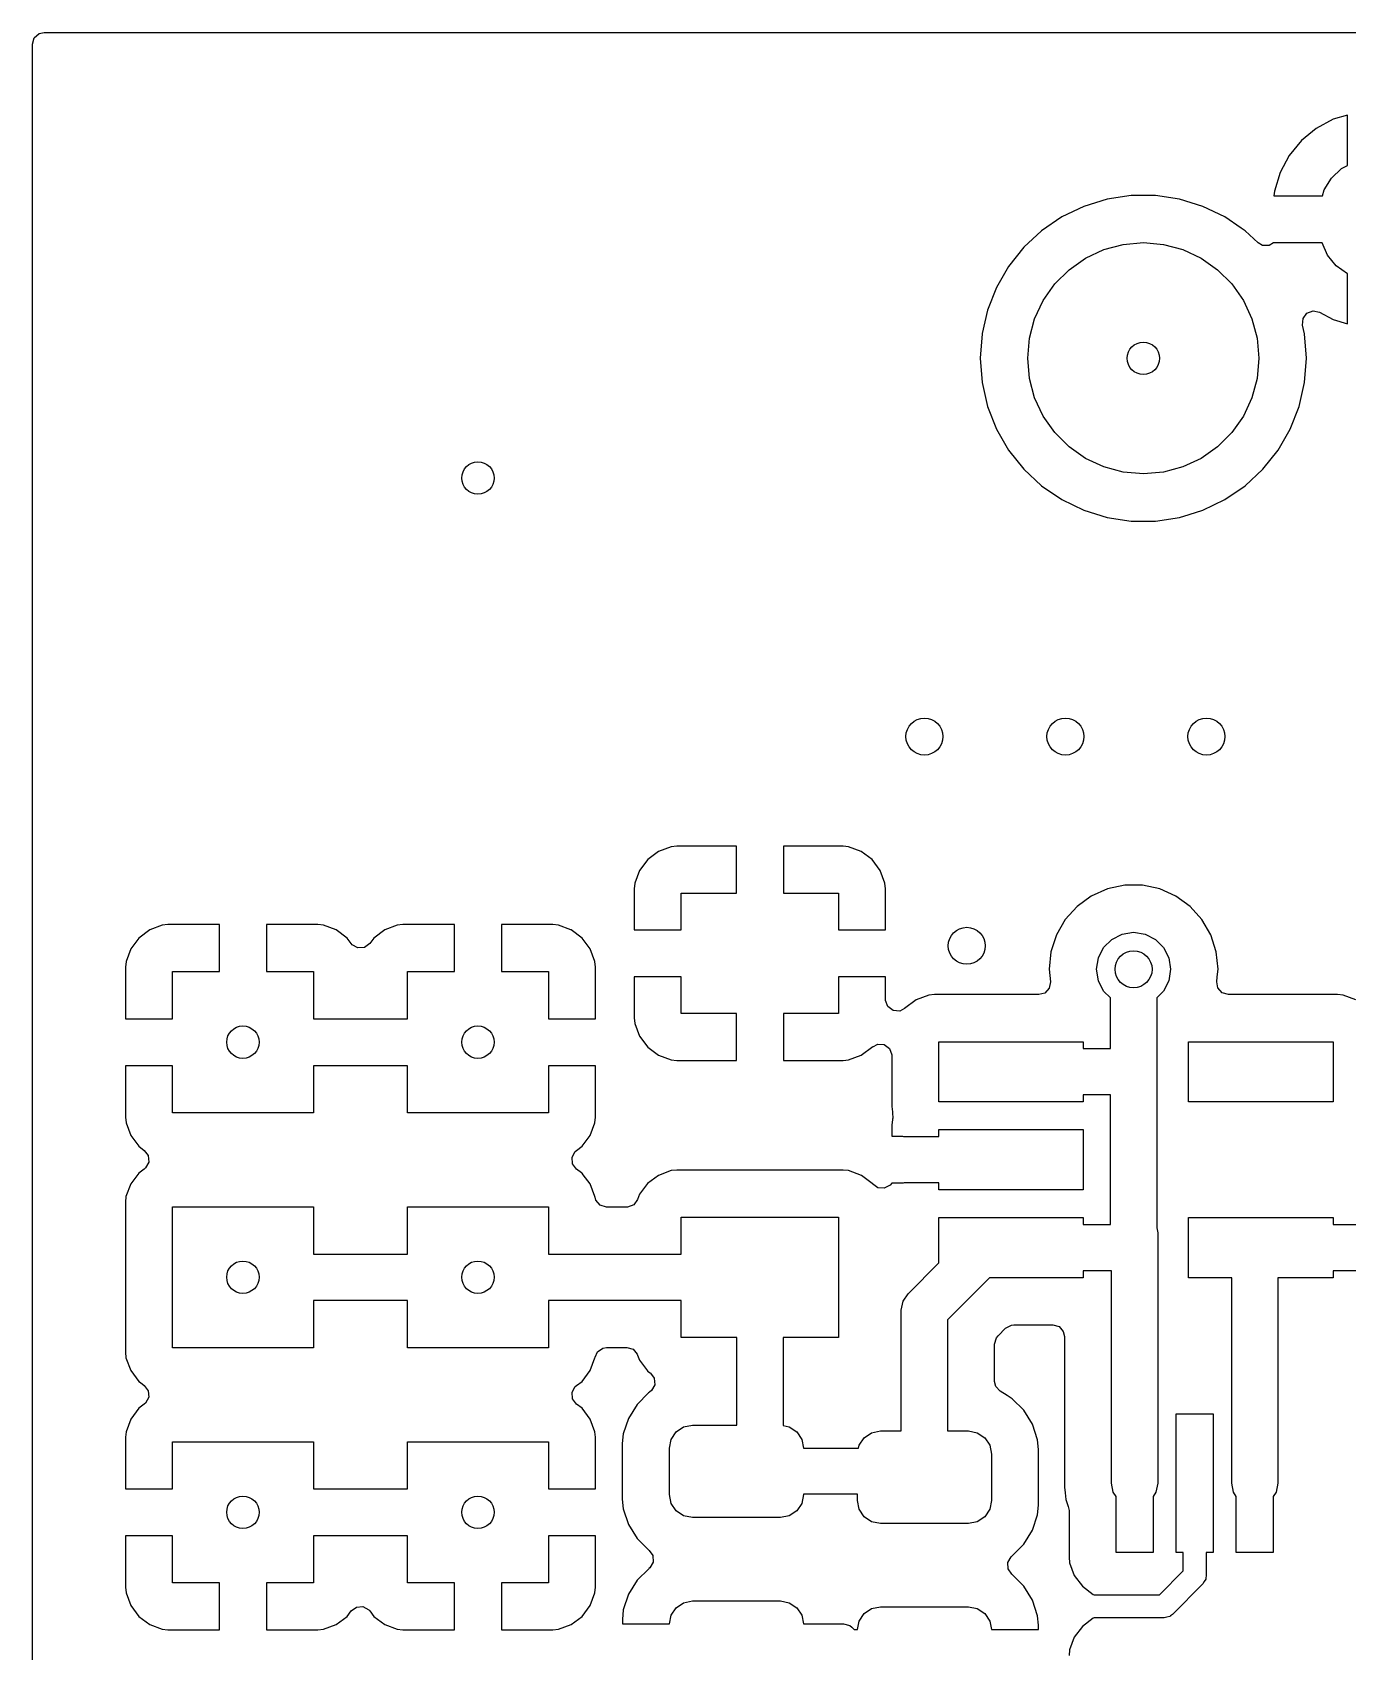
# Model space of a CAD drawing. Extents: x 6.2 to 8.58, y -5.58 to -4.
# Drawn here: x 6.2 to 6.76, y -4.689 to -4 of the extents above; entities that cross this region are included whole.
import ezdxf

# ---------------------------------------------------------------- set-up
doc = ezdxf.new("R2010")
doc.units = 0
doc.header["$MEASUREMENT"] = 0
doc.layers.add('BLACK', color=7, linetype='CONTINUOUS')

msp = doc.modelspace()

# ---------------------------------------------------------------- linework, layer by layer
at = {"layer": 'BLACK', "linetype": 'CONTINUOUS'}
for p, q in [((6.2012, -4.00269), (6.20331, -4.00086)), ((6.20331, -4.00086), (6.20537, -4.00041)), ((6.20537, -4.00041), (8.17992, -4.00041)), ((6.20041, -4.00537), (6.2012, -4.00269)), ((6.20041, -4.6974), (6.20041, -4.00537)), ((6.76, -4.03557), (6.75398, -4.03739)), ((6.76, -4.05708), (6.76, -4.03557)), ((6.74675, -4.04126), (6.7404, -4.04647)), ((6.75398, -4.03739), (6.74675, -4.04126)), ((6.7404, -4.04647), (6.7352, -4.05281)), ((6.7352, -4.05281), (6.73133, -4.06005)), ((6.75751, -4.05837), (6.76, -4.05708)), ((6.73133, -4.06005), (6.72895, -4.0679)), ((6.75014, -4.06744), (6.7532, -4.0624)), ((6.7532, -4.0624), (6.75751, -4.05837)), ((6.66796, -4.06982), (6.6577, -4.07137)), ((6.67834, -4.06982), (6.66796, -4.06982)), ((6.6886, -4.07137), (6.67834, -4.06982)), ((6.72895, -4.0679), (6.72874, -4.07)), ((6.72874, -4.07), (6.72874, -4.07)), ((6.72874, -4.07), (6.74942, -4.07)), ((6.74942, -4.07), (6.75014, -4.06744)), ((6.64779, -4.07443), (6.63844, -4.07893)), ((6.6577, -4.07137), (6.64779, -4.07443)), ((6.64779, -4.07443), (6.64779, -4.07443)), ((6.6577, -4.07137), (6.6577, -4.07137)), ((6.6577, -4.07137), (6.6577, -4.07137)), ((6.69851, -4.07443), (6.6886, -4.07137)), ((6.6886, -4.07137), (6.6886, -4.07137)), ((6.6886, -4.07137), (6.6886, -4.07137)), ((6.70786, -4.07893), (6.69851, -4.07443)), ((6.69851, -4.07443), (6.69851, -4.07443)), ((6.62986, -4.08478), (6.62226, -4.09183)), ((6.63844, -4.07893), (6.62986, -4.08478)), ((6.62986, -4.08478), (6.62986, -4.08478)), ((6.63844, -4.07893), (6.63844, -4.07893)), ((6.71475, -4.08363), (6.70786, -4.07893)), ((6.70786, -4.07893), (6.70786, -4.07893)), ((6.71644, -4.08478), (6.71475, -4.08363)), ((6.72201, -4.08995), (6.71644, -4.08478)), ((6.65632, -4.09281), (6.6646, -4.09059)), ((6.6646, -4.09059), (6.67315, -4.08984)), ((6.67315, -4.08984), (6.6817, -4.09059)), ((6.6817, -4.09059), (6.68998, -4.09281)), ((6.72388, -4.09104), (6.72201, -4.08995)), ((6.72668, -4.0911), (6.72388, -4.09104)), ((6.72848, -4.09), (6.72668, -4.0911)), ((6.74925, -4.09), (6.72848, -4.09)), ((6.7515, -4.09519), (6.74925, -4.09)), ((6.62226, -4.09183), (6.61579, -4.09995)), ((6.64152, -4.10136), (6.64854, -4.09644)), ((6.64854, -4.09644), (6.65632, -4.09281)), ((6.68998, -4.09281), (6.69776, -4.09644)), ((6.69776, -4.09644), (6.70478, -4.10136)), ((6.75522, -4.09976), (6.7515, -4.09519)), ((6.61579, -4.09995), (6.6106, -4.10893)), ((6.63545, -4.10742), (6.64152, -4.10136)), ((6.70478, -4.10136), (6.71085, -4.10742)), ((6.76, -4.10314), (6.75522, -4.09976)), ((6.76, -4.12443), (6.76, -4.10314)), ((6.6106, -4.10893), (6.60681, -4.11859)), ((6.6106, -4.10893), (6.6106, -4.10893)), ((6.63053, -4.11445), (6.63545, -4.10742)), ((6.71085, -4.10742), (6.71577, -4.11445)), ((6.60681, -4.11859), (6.60453, -4.12858)), ((6.6269, -4.12222), (6.63053, -4.11445)), ((6.71577, -4.11445), (6.71939, -4.12222)), ((6.74277, -4.11991), (6.74537, -4.1189)), ((6.74537, -4.1189), (6.74811, -4.11947)), ((6.62468, -4.13051), (6.6269, -4.12222)), ((6.71939, -4.12222), (6.72161, -4.13051)), ((6.74094, -4.12495), (6.74111, -4.12216)), ((6.7418, -4.12871), (6.74094, -4.12495)), ((6.74111, -4.12216), (6.74277, -4.11991)), ((6.74811, -4.11947), (6.74812, -4.11947)), ((6.74812, -4.11947), (6.75398, -4.12261)), ((6.75398, -4.12261), (6.76, -4.12443)), ((6.6045, -4.12871), (6.60372, -4.13906)), ((6.60453, -4.12858), (6.6045, -4.12871)), ((6.62394, -4.13906), (6.62468, -4.13051)), ((6.72161, -4.13051), (6.72236, -4.13906)), ((6.74258, -4.13906), (6.7418, -4.12871)), ((6.60372, -4.13906), (6.6045, -4.1494)), ((6.62468, -4.1476), (6.62394, -4.13906)), ((6.72236, -4.13906), (6.72161, -4.1476)), ((6.7418, -4.1494), (6.74258, -4.13906)), ((6.6045, -4.1494), (6.6045, -4.1494)), ((6.6045, -4.1494), (6.60681, -4.15952)), ((6.6269, -4.15589), (6.62468, -4.1476)), ((6.72161, -4.1476), (6.71939, -4.15589)), ((6.73949, -4.15952), (6.7418, -4.1494)), ((6.60681, -4.15952), (6.6106, -4.16918)), ((6.63053, -4.16366), (6.6269, -4.15589)), ((6.71939, -4.15589), (6.71577, -4.16366)), ((6.7357, -4.16918), (6.73949, -4.15952)), ((6.63545, -4.17069), (6.63053, -4.16366)), ((6.71577, -4.16366), (6.71085, -4.17069)), ((6.6106, -4.16918), (6.6106, -4.16918)), ((6.6106, -4.16918), (6.61579, -4.17816)), ((6.64152, -4.17675), (6.63545, -4.17069)), ((6.71085, -4.17069), (6.70478, -4.17675)), ((6.73051, -4.17816), (6.73398, -4.17217)), ((6.73398, -4.17217), (6.7357, -4.16918)), ((6.7357, -4.16918), (6.7357, -4.16918)), ((6.61579, -4.17816), (6.61579, -4.17816)), ((6.61579, -4.17816), (6.61579, -4.17816)), ((6.61579, -4.17816), (6.62226, -4.18628)), ((6.64854, -4.18167), (6.64152, -4.17675)), ((6.70478, -4.17675), (6.69776, -4.18167)), ((6.72404, -4.18628), (6.73051, -4.17816)), ((6.62226, -4.18628), (6.62986, -4.19333)), ((6.65632, -4.1853), (6.64854, -4.18167)), ((6.6646, -4.18752), (6.65632, -4.1853)), ((6.67315, -4.18827), (6.6646, -4.18752)), ((6.6817, -4.18752), (6.67315, -4.18827)), ((6.68998, -4.1853), (6.6817, -4.18752)), ((6.69776, -4.18167), (6.68998, -4.1853)), ((6.71644, -4.19333), (6.72404, -4.18628)), ((6.62986, -4.19333), (6.62986, -4.19334)), ((6.62986, -4.19334), (6.63844, -4.19918)), ((6.70786, -4.19918), (6.71644, -4.19333)), ((6.63844, -4.19918), (6.63844, -4.19918)), ((6.63844, -4.19918), (6.63844, -4.19918)), ((6.63844, -4.19918), (6.64779, -4.20368)), ((6.69851, -4.20368), (6.70786, -4.19918)), ((6.64779, -4.20368), (6.64779, -4.20368)), ((6.64779, -4.20368), (6.64779, -4.20368)), ((6.64779, -4.20368), (6.6577, -4.20674)), ((6.6577, -4.20674), (6.6577, -4.20674)), ((6.6577, -4.20674), (6.6577, -4.20674)), ((6.6577, -4.20674), (6.66796, -4.20829)), ((6.66796, -4.20829), (6.66796, -4.20829)), ((6.66796, -4.20829), (6.67834, -4.20829)), ((6.67834, -4.20829), (6.6886, -4.20674)), ((6.67834, -4.20829), (6.67834, -4.20829)), ((6.6886, -4.20674), (6.69264, -4.20549)), ((6.69264, -4.20549), (6.69851, -4.20368)), ((6.69851, -4.20368), (6.69851, -4.20368)), ((6.69851, -4.20368), (6.69851, -4.20368)), ((6.47462, -4.34661), (6.47224, -4.34687)), ((6.5, -4.34661), (6.47462, -4.34661)), ((6.5, -4.36661), (6.5, -4.34661)), ((6.54538, -4.34661), (6.52, -4.34661)), ((6.52, -4.34661), (6.52, -4.36661)), ((6.54776, -4.34687), (6.54538, -4.34661)), ((6.46225, -4.35233), (6.4588, -4.35693)), ((6.46685, -4.34888), (6.46225, -4.35233)), ((6.47224, -4.34687), (6.46685, -4.34888)), ((6.46685, -4.34888), (6.46685, -4.34888)), ((6.55315, -4.34888), (6.54776, -4.34687)), ((6.55775, -4.35233), (6.55315, -4.34888)), ((6.5612, -4.35693), (6.55775, -4.35233)), ((6.4588, -4.35693), (6.45679, -4.36232)), ((6.4588, -4.35693), (6.4588, -4.35693)), ((6.56321, -4.36232), (6.5612, -4.35693)), ((6.5612, -4.35693), (6.5612, -4.35693)), ((6.45679, -4.36232), (6.45654, -4.3647)), ((6.45654, -4.3647), (6.45654, -4.3822)), ((6.47654, -4.3822), (6.47654, -4.36661)), ((6.47654, -4.36661), (6.5, -4.36661)), ((6.52, -4.36661), (6.54346, -4.36661)), ((6.54346, -4.36661), (6.54346, -4.3822)), ((6.56346, -4.3647), (6.56321, -4.36232)), ((6.56346, -4.3822), (6.56346, -4.3647)), ((6.56346, -4.3647), (6.56346, -4.3647)), ((6.65789, -4.3648), (6.65102, -4.36785)), ((6.66524, -4.36323), (6.65789, -4.3648)), ((6.67276, -4.36323), (6.66524, -4.36323)), ((6.68011, -4.3648), (6.67276, -4.36323)), ((6.68698, -4.36785), (6.68011, -4.3648)), ((6.64493, -4.37227), (6.6399, -4.37786)), ((6.65102, -4.36785), (6.64493, -4.37227)), ((6.69307, -4.37227), (6.68698, -4.36785)), ((6.6981, -4.37786), (6.69307, -4.37227)), ((6.2557, -4.38026), (6.25032, -4.38227)), ((6.25809, -4.38), (6.2557, -4.38026)), ((6.28, -4.38), (6.25809, -4.38)), ((6.28, -4.4), (6.28, -4.38)), ((6.32191, -4.38), (6.3, -4.38)), ((6.3, -4.38), (6.3, -4.4)), ((6.3243, -4.38026), (6.32191, -4.38)), ((6.32968, -4.38227), (6.3243, -4.38026)), ((6.3557, -4.38026), (6.35032, -4.38227)), ((6.35809, -4.38), (6.3557, -4.38026)), ((6.38, -4.38), (6.35809, -4.38)), ((6.38, -4.4), (6.38, -4.38)), ((6.42191, -4.38), (6.4, -4.38)), ((6.4, -4.38), (6.4, -4.4)), ((6.42429, -4.38026), (6.42191, -4.38)), ((6.42952, -4.3822), (6.42429, -4.38026)), ((6.6399, -4.37786), (6.63614, -4.38437)), ((6.6399, -4.37786), (6.6399, -4.37786)), ((6.70186, -4.38437), (6.6981, -4.37786)), ((6.6981, -4.37786), (6.6981, -4.37786)), ((6.6981, -4.37786), (6.6981, -4.37786)), ((6.24571, -4.38571), (6.24227, -4.39032)), ((6.25032, -4.38227), (6.24571, -4.38571)), ((6.25032, -4.38227), (6.25032, -4.38227)), ((6.33429, -4.38571), (6.32968, -4.38227)), ((6.33603, -4.38804), (6.33429, -4.38571)), ((6.34571, -4.38571), (6.34397, -4.38804)), ((6.35032, -4.38227), (6.34571, -4.38571)), ((6.35032, -4.38227), (6.35032, -4.38227)), ((6.42968, -4.38227), (6.42952, -4.3822)), ((6.43429, -4.38571), (6.42968, -4.38227)), ((6.43773, -4.39032), (6.43429, -4.38571)), ((6.45654, -4.3822), (6.47654, -4.3822)), ((6.54346, -4.3822), (6.56346, -4.3822)), ((6.63614, -4.38437), (6.63382, -4.39152)), ((6.63614, -4.38437), (6.63614, -4.38437)), ((6.65626, -4.38974), (6.65974, -4.38626)), ((6.65974, -4.38626), (6.66413, -4.38402)), ((6.66413, -4.38402), (6.669, -4.38325)), ((6.669, -4.38325), (6.67387, -4.38402)), ((6.67387, -4.38402), (6.67826, -4.38626)), ((6.67826, -4.38626), (6.68174, -4.38974)), ((6.70418, -4.39152), (6.70186, -4.38437)), ((6.24227, -4.39032), (6.24026, -4.3957)), ((6.24227, -4.39032), (6.24227, -4.39032)), ((6.33649, -4.38857), (6.33603, -4.38804)), ((6.33895, -4.38991), (6.33649, -4.38857)), ((6.34173, -4.38971), (6.33895, -4.38991)), ((6.34397, -4.38804), (6.34173, -4.38971)), ((6.43974, -4.3957), (6.43773, -4.39032)), ((6.43773, -4.39032), (6.43773, -4.39032)), ((6.63382, -4.39152), (6.63304, -4.399)), ((6.65325, -4.399), (6.65402, -4.39413)), ((6.65402, -4.39413), (6.65626, -4.38974)), ((6.68174, -4.38974), (6.68398, -4.39413)), ((6.68398, -4.39413), (6.68475, -4.399)), ((6.70496, -4.399), (6.70418, -4.39152)), ((6.24026, -4.3957), (6.24, -4.39809)), ((6.24, -4.39809), (6.24, -4.42)), ((6.26, -4.42), (6.26, -4.4)), ((6.26, -4.4), (6.28, -4.4)), ((6.3, -4.4), (6.32, -4.4)), ((6.32, -4.4), (6.32, -4.42)), ((6.36, -4.42), (6.36, -4.4)), ((6.36, -4.4), (6.38, -4.4)), ((6.4, -4.4), (6.42, -4.4)), ((6.42, -4.4), (6.42, -4.42)), ((6.44, -4.39809), (6.43974, -4.3957)), ((6.44, -4.4022), (6.44, -4.39809)), ((6.44, -4.39809), (6.44, -4.39809)), ((6.63304, -4.399), (6.63359, -4.4043)), ((6.65402, -4.40387), (6.65325, -4.399)), ((6.68475, -4.399), (6.68398, -4.40387)), ((6.70463, -4.4022), (6.70496, -4.399)), ((6.44, -4.42), (6.44, -4.4022)), ((6.47654, -4.4022), (6.45654, -4.4022)), ((6.45654, -4.4022), (6.45654, -4.41971)), ((6.47654, -4.4178), (6.47654, -4.4022)), ((6.56346, -4.4022), (6.54346, -4.4022)), ((6.54346, -4.4022), (6.54346, -4.4178)), ((6.56346, -4.4119), (6.56346, -4.4022)), ((6.63309, -4.40705), (6.63118, -4.4091)), ((6.63359, -4.4043), (6.63309, -4.40705)), ((6.65626, -4.40826), (6.65402, -4.40387)), ((6.65916, -4.41115), (6.65626, -4.40826)), ((6.68174, -4.40826), (6.67884, -4.41115)), ((6.68398, -4.40387), (6.68174, -4.40826)), ((6.70441, -4.4043), (6.70463, -4.4022)), ((6.70483, -4.40688), (6.70441, -4.4043)), ((6.70666, -4.409), (6.70483, -4.40688)), ((6.56348, -4.41225), (6.56346, -4.4119)), ((6.56445, -4.41487), (6.56348, -4.41225)), ((6.56669, -4.41655), (6.56445, -4.41487)), ((6.57645, -4.41205), (6.57156, -4.41571)), ((6.58184, -4.41004), (6.57645, -4.41205)), ((6.57645, -4.41205), (6.57645, -4.41205)), ((6.58423, -4.40978), (6.58184, -4.41004)), ((6.58184, -4.41004), (6.58184, -4.41004)), ((6.62866, -4.40978), (6.58423, -4.40978)), ((6.63118, -4.4091), (6.62866, -4.40978)), ((6.65916, -4.43276), (6.65916, -4.41115)), ((6.67884, -4.41115), (6.67884, -4.50904)), ((6.70934, -4.40978), (6.70666, -4.409)), ((6.75577, -4.40978), (6.70934, -4.40978)), ((6.75816, -4.41004), (6.75577, -4.40978)), ((6.75577, -4.40978), (6.75577, -4.40978)), ((6.76355, -4.41205), (6.75816, -4.41004)), ((6.75816, -4.41004), (6.75816, -4.41004)), ((6.24, -4.42), (6.26, -4.42)), ((6.32, -4.42), (6.36, -4.42)), ((6.42, -4.42), (6.44, -4.42)), ((6.45654, -4.41971), (6.45679, -4.42209)), ((6.45679, -4.42209), (6.4588, -4.42748)), ((6.5, -4.4178), (6.47654, -4.4178)), ((6.5, -4.4378), (6.5, -4.4178)), ((6.54346, -4.4178), (6.52, -4.4178)), ((6.52, -4.4178), (6.52, -4.4378)), ((6.56948, -4.41675), (6.56669, -4.41655)), ((6.5715, -4.41564), (6.56948, -4.41675)), ((6.57156, -4.41571), (6.5715, -4.41564)), ((6.4588, -4.42748), (6.4588, -4.42748)), ((6.4588, -4.42748), (6.46225, -4.43208)), ((6.46225, -4.43208), (6.46685, -4.43553)), ((6.46685, -4.43553), (6.47224, -4.43754)), ((6.54776, -4.43754), (6.55315, -4.43553)), ((6.55315, -4.43553), (6.55804, -4.43187)), ((6.55315, -4.43553), (6.55315, -4.43553)), ((6.55804, -4.43187), (6.55809, -4.43194)), ((6.55809, -4.43194), (6.56011, -4.43084)), ((6.56011, -4.43084), (6.56289, -4.43104)), ((6.56289, -4.43104), (6.56513, -4.43272)), ((6.56513, -4.43272), (6.56611, -4.43534)), ((6.56611, -4.43534), (6.56612, -4.43569)), ((6.56612, -4.43569), (6.56612, -4.45731)), ((6.58614, -4.45539), (6.58614, -4.4298)), ((6.58614, -4.4298), (6.64756, -4.4298)), ((6.64756, -4.4298), (6.64756, -4.43276)), ((6.64756, -4.43276), (6.65916, -4.43276)), ((6.69244, -4.45539), (6.69244, -4.4298)), ((6.69244, -4.4298), (6.75386, -4.4298)), ((6.75386, -4.4298), (6.75386, -4.45539)), ((6.26, -4.44), (6.24, -4.44)), ((6.24, -4.44), (6.24, -4.46191)), ((6.26, -4.46), (6.26, -4.44)), ((6.36, -4.44), (6.32, -4.44)), ((6.32, -4.44), (6.32, -4.46)), ((6.36, -4.46), (6.36, -4.44)), ((6.44, -4.44), (6.42, -4.44)), ((6.42, -4.44), (6.42, -4.46)), ((6.44, -4.46191), (6.44, -4.44)), ((6.47224, -4.43754), (6.47462, -4.4378)), ((6.47462, -4.4378), (6.47462, -4.4378)), ((6.47462, -4.4378), (6.5, -4.4378)), ((6.52, -4.4378), (6.54538, -4.4378)), ((6.54538, -4.4378), (6.54776, -4.43754)), ((6.54538, -4.4378), (6.54538, -4.4378)), ((6.64756, -4.45539), (6.58614, -4.45539)), ((6.65916, -4.45244), (6.64756, -4.45244)), ((6.64756, -4.45244), (6.64756, -4.45539)), ((6.65916, -4.50756), (6.65916, -4.45244)), ((6.75386, -4.45539), (6.69244, -4.45539)), ((6.24, -4.46191), (6.24026, -4.46429)), ((6.32, -4.46), (6.26, -4.46)), ((6.42, -4.46), (6.36, -4.46)), ((6.43974, -4.46429), (6.44, -4.46191)), ((6.44, -4.46191), (6.44, -4.46191)), ((6.56612, -4.45731), (6.56638, -4.45969)), ((6.5664, -4.46291), (6.56614, -4.46529)), ((6.56645, -4.45999), (6.56637, -4.46001)), ((6.56637, -4.46001), (6.56654, -4.46238)), ((6.56638, -4.45969), (6.56645, -4.45999)), ((6.56645, -4.4627), (6.5664, -4.46291)), ((6.56654, -4.46238), (6.56645, -4.4627)), ((6.24026, -4.46429), (6.24227, -4.46968)), ((6.24227, -4.46968), (6.24227, -4.46968)), ((6.24227, -4.46968), (6.24571, -4.47429)), ((6.43429, -4.47429), (6.43773, -4.46968)), ((6.43773, -4.46968), (6.43974, -4.46429)), ((6.43773, -4.46968), (6.43773, -4.46968)), ((6.56614, -4.46529), (6.56614, -4.47)), ((6.56614, -4.47), (6.5706, -4.47)), ((6.5706, -4.47), (6.57113, -4.47016)), ((6.57113, -4.47016), (6.58614, -4.47016)), ((6.58614, -4.47016), (6.58614, -4.4672)), ((6.58614, -4.4672), (6.64756, -4.4672)), ((6.64756, -4.4672), (6.64756, -4.4928)), ((6.24571, -4.47429), (6.24802, -4.47602)), ((6.24802, -4.47602), (6.2497, -4.47825)), ((6.4301, -4.47893), (6.43144, -4.47648)), ((6.43144, -4.47648), (6.43198, -4.47602)), ((6.43198, -4.47602), (6.43429, -4.47429)), ((6.24802, -4.48396), (6.2457, -4.4857)), ((6.24856, -4.4835), (6.24802, -4.48396)), ((6.2499, -4.48104), (6.24856, -4.4835)), ((6.2497, -4.47825), (6.2499, -4.48104)), ((6.4303, -4.48172), (6.4301, -4.47893)), ((6.43198, -4.48396), (6.4303, -4.48172)), ((6.43407, -4.48553), (6.43198, -4.48396)), ((6.47462, -4.48439), (6.47224, -4.48465)), ((6.54538, -4.48439), (6.47462, -4.48439)), ((6.47462, -4.48439), (6.47462, -4.48439)), ((6.54776, -4.48465), (6.54538, -4.48439)), ((6.54538, -4.48439), (6.54538, -4.48439)), ((6.24225, -4.49031), (6.24024, -4.4957)), ((6.2457, -4.4857), (6.24225, -4.49031)), ((6.24225, -4.49031), (6.24225, -4.49031)), ((6.4343, -4.4857), (6.43407, -4.48553)), ((6.43481, -4.48638), (6.4343, -4.4857)), ((6.43775, -4.49031), (6.43481, -4.48638)), ((6.43976, -4.4957), (6.43775, -4.49031)), ((6.43775, -4.49031), (6.43775, -4.49031)), ((6.46223, -4.49011), (6.45878, -4.49472)), ((6.46684, -4.48666), (6.46223, -4.49011)), ((6.47224, -4.48465), (6.46684, -4.48666)), ((6.46684, -4.48666), (6.46684, -4.48666)), ((6.47224, -4.48465), (6.47224, -4.48465)), ((6.55316, -4.48666), (6.54776, -4.48465)), ((6.54776, -4.48465), (6.54776, -4.48465)), ((6.55777, -4.49011), (6.55316, -4.48666)), ((6.55316, -4.48666), (6.55316, -4.48666)), ((6.55787, -4.49025), (6.55777, -4.49011)), ((6.56011, -4.49193), (6.55787, -4.49025)), ((6.56535, -4.49079), (6.5629, -4.49213)), ((6.56614, -4.49), (6.56535, -4.49079)), ((6.5706, -4.49), (6.56614, -4.49)), ((6.57095, -4.48999), (6.5706, -4.49)), ((6.57134, -4.48984), (6.57095, -4.48999)), ((6.58614, -4.48984), (6.57134, -4.48984)), ((6.58614, -4.4928), (6.58614, -4.48984)), ((6.24024, -4.4957), (6.23998, -4.49808)), ((6.23998, -4.49808), (6.23998, -4.56192)), ((6.24024, -4.4957), (6.24024, -4.4957)), ((6.43976, -4.49571), (6.43976, -4.4957)), ((6.43976, -4.4957), (6.43976, -4.4957)), ((6.43977, -4.49573), (6.43976, -4.49571)), ((6.43983, -4.496), (6.43977, -4.49573)), ((6.43984, -4.496), (6.43983, -4.496)), ((6.44018, -4.49724), (6.43984, -4.496)), ((6.44201, -4.49935), (6.44018, -4.49724)), ((6.45797, -4.49691), (6.45629, -4.49915)), ((6.45878, -4.49472), (6.45797, -4.49691)), ((6.45878, -4.49472), (6.45878, -4.49472)), ((6.45878, -4.49472), (6.45878, -4.49472)), ((6.5629, -4.49213), (6.56011, -4.49193)), ((6.64756, -4.4928), (6.58614, -4.4928)), ((6.26, -4.56), (6.26, -4.5)), ((6.26, -4.5), (6.32, -4.5)), ((6.32, -4.5), (6.32, -4.52016)), ((6.36, -4.52016), (6.36, -4.5)), ((6.36, -4.5), (6.42, -4.5)), ((6.42, -4.5), (6.42, -4.52016)), ((6.4447, -4.50014), (6.44201, -4.49935)), ((6.45332, -4.50014), (6.4447, -4.50014)), ((6.45367, -4.50013), (6.45332, -4.50014)), ((6.45629, -4.49915), (6.45367, -4.50013)), ((6.47654, -4.52016), (6.47654, -4.50441)), ((6.47654, -4.50441), (6.54346, -4.50441)), ((6.54346, -4.50441), (6.54346, -4.55559)), ((6.58614, -4.52394), (6.58614, -4.50461)), ((6.58614, -4.50461), (6.64756, -4.50461)), ((6.64756, -4.50461), (6.64756, -4.50756)), ((6.69244, -4.5302), (6.69244, -4.50461)), ((6.69244, -4.50461), (6.75386, -4.50461)), ((6.75386, -4.50461), (6.75386, -4.50756)), ((6.64756, -4.50756), (6.65916, -4.50756)), ((6.67884, -4.50904), (6.67925, -4.5111)), ((6.67925, -4.5111), (6.67925, -4.61764)), ((6.75386, -4.50756), (6.78195, -4.50756)), ((6.32, -4.52016), (6.36, -4.52016)), ((6.42, -4.52016), (6.47654, -4.52016)), ((6.57304, -4.53704), (6.58614, -4.52394)), ((6.60772, -4.5302), (6.58984, -4.54808)), ((6.64756, -4.5302), (6.60772, -4.5302)), ((6.65957, -4.52724), (6.64756, -4.52724)), ((6.64756, -4.52724), (6.64756, -4.5302)), ((6.65957, -4.61764), (6.65957, -4.52724)), ((6.71075, -4.5302), (6.69244, -4.5302)), ((6.71075, -4.61764), (6.71075, -4.5302)), ((6.75386, -4.5302), (6.73043, -4.5302)), ((6.73043, -4.5302), (6.73043, -4.61764)), ((6.78146, -4.52724), (6.75386, -4.52724)), ((6.75386, -4.52724), (6.75386, -4.5302)), ((6.57091, -4.54023), (6.57304, -4.53704)), ((6.57304, -4.53704), (6.57304, -4.53704)), ((6.36, -4.53984), (6.32, -4.53984)), ((6.32, -4.53984), (6.32, -4.56)), ((6.36, -4.56), (6.36, -4.53984)), ((6.47654, -4.53984), (6.42, -4.53984)), ((6.42, -4.53984), (6.42, -4.56)), ((6.47654, -4.55559), (6.47654, -4.53984)), ((6.57016, -4.544), (6.57091, -4.54023)), ((6.57016, -4.59541), (6.57016, -4.544)), ((6.58984, -4.54808), (6.58984, -4.59541)), ((6.61132, -4.55492), (6.61456, -4.55167)), ((6.61456, -4.55167), (6.61702, -4.55033)), ((6.61702, -4.55033), (6.61807, -4.55022)), ((6.61807, -4.55022), (6.63459, -4.55022)), ((6.63459, -4.55022), (6.63727, -4.551)), ((6.63727, -4.551), (6.6391, -4.55312)), ((6.6391, -4.55312), (6.63955, -4.55518)), ((6.32, -4.56), (6.26, -4.56)), ((6.42, -4.56), (6.36, -4.56)), ((6.44083, -4.56171), (6.44313, -4.56012)), ((6.44313, -4.56012), (6.4447, -4.55986)), ((6.4447, -4.55986), (6.45332, -4.55986)), ((6.45332, -4.55986), (6.456, -4.56065)), ((6.50016, -4.55559), (6.47654, -4.55559)), ((6.50016, -4.59291), (6.50016, -4.55559)), ((6.54346, -4.55559), (6.51984, -4.55559)), ((6.51984, -4.55559), (6.51984, -4.59314)), ((6.60986, -4.55842), (6.61065, -4.55574)), ((6.60986, -4.57429), (6.60986, -4.55842)), ((6.61065, -4.55574), (6.61132, -4.55492)), ((6.63955, -4.55518), (6.63955, -4.61938)), ((6.23998, -4.56192), (6.24024, -4.5643)), ((6.24024, -4.5643), (6.24024, -4.5643)), ((6.24024, -4.5643), (6.24225, -4.56969)), ((6.43775, -4.56969), (6.43976, -4.5643)), ((6.43976, -4.5643), (6.43976, -4.56429)), ((6.43976, -4.56429), (6.43977, -4.56429)), ((6.43976, -4.5643), (6.43976, -4.5643)), ((6.43977, -4.56429), (6.43983, -4.564)), ((6.43983, -4.564), (6.43988, -4.56401)), ((6.43988, -4.56401), (6.44083, -4.56171)), ((6.456, -4.56065), (6.45783, -4.56276)), ((6.45783, -4.56276), (6.45797, -4.56309)), ((6.45797, -4.56309), (6.45878, -4.56528)), ((6.45878, -4.56528), (6.45878, -4.56528)), ((6.45878, -4.56528), (6.45878, -4.56528)), ((6.45878, -4.56528), (6.46221, -4.56986)), ((6.24225, -4.56969), (6.24225, -4.56969)), ((6.24225, -4.56969), (6.2457, -4.5743)), ((6.4343, -4.5743), (6.43775, -4.56969)), ((6.43775, -4.56969), (6.43775, -4.56969)), ((6.43775, -4.56969), (6.43775, -4.56969)), ((6.46221, -4.56986), (6.46223, -4.56989)), ((6.46223, -4.56989), (6.46323, -4.57064)), ((6.46323, -4.57064), (6.46338, -4.57075)), ((6.46338, -4.57075), (6.46506, -4.57299)), ((6.46506, -4.57299), (6.46526, -4.57578)), ((6.2457, -4.5743), (6.2457, -4.5743)), ((6.2457, -4.5743), (6.2457, -4.5743)), ((6.2457, -4.5743), (6.24636, -4.5748)), ((6.24636, -4.5748), (6.24802, -4.57604)), ((6.24802, -4.57604), (6.2497, -4.57828)), ((6.2497, -4.57828), (6.2499, -4.58107)), ((6.4301, -4.57896), (6.43144, -4.5765)), ((6.4303, -4.58175), (6.4301, -4.57896)), ((6.43144, -4.5765), (6.43198, -4.57604)), ((6.43198, -4.57604), (6.4343, -4.5743)), ((6.46265, -4.57917), (6.45772, -4.58411)), ((6.46302, -4.57895), (6.46265, -4.57917)), ((6.46265, -4.57917), (6.46265, -4.57917)), ((6.46392, -4.57823), (6.46302, -4.57895)), ((6.46526, -4.57578), (6.46392, -4.57823)), ((6.61035, -4.57643), (6.60986, -4.57429)), ((6.61222, -4.57851), (6.61035, -4.57643)), ((6.61515, -4.58032), (6.61222, -4.57851)), ((6.61735, -4.58167), (6.61515, -4.58032)), ((6.24571, -4.58571), (6.24227, -4.59032)), ((6.24802, -4.58398), (6.24571, -4.58571)), ((6.24856, -4.58352), (6.24802, -4.58398)), ((6.2499, -4.58107), (6.24856, -4.58352)), ((6.43198, -4.58398), (6.4303, -4.58175)), ((6.43429, -4.58571), (6.43198, -4.58398)), ((6.43773, -4.59032), (6.43429, -4.58571)), ((6.45772, -4.58411), (6.45405, -4.59005)), ((6.45772, -4.58411), (6.45772, -4.58411)), ((6.62228, -4.58661), (6.61735, -4.58167)), ((6.61735, -4.58167), (6.61735, -4.58167)), ((6.62595, -4.59255), (6.62228, -4.58661)), ((6.62228, -4.58661), (6.62228, -4.58661)), ((6.62228, -4.58661), (6.62228, -4.58661)), ((6.24227, -4.59032), (6.24026, -4.5957)), ((6.24227, -4.59032), (6.24227, -4.59032)), ((6.43974, -4.5957), (6.43773, -4.59032)), ((6.43773, -4.59032), (6.43773, -4.59032)), ((6.45405, -4.59005), (6.45185, -4.59668)), ((6.47434, -4.5958), (6.47753, -4.59366)), ((6.47753, -4.59366), (6.4813, -4.59291)), ((6.4813, -4.59291), (6.50016, -4.59291)), ((6.51984, -4.59314), (6.52247, -4.59366)), ((6.52247, -4.59366), (6.52566, -4.5958)), ((6.62815, -4.59918), (6.62595, -4.59255)), ((6.68713, -4.64717), (6.68713, -4.58811)), ((6.68713, -4.58811), (6.70287, -4.58811)), ((6.70287, -4.58811), (6.70287, -4.64717)), ((6.24026, -4.5957), (6.24, -4.59809)), ((6.24, -4.59809), (6.24, -4.62)), ((6.26, -4.62), (6.26, -4.6)), ((6.26, -4.6), (6.32, -4.6)), ((6.32, -4.6), (6.32, -4.62)), ((6.36, -4.62), (6.36, -4.6)), ((6.36, -4.6), (6.42, -4.6)), ((6.42, -4.6), (6.42, -4.62)), ((6.44, -4.59809), (6.43974, -4.5957)), ((6.44, -4.62), (6.44, -4.59809)), ((6.44, -4.59809), (6.44, -4.59809)), ((6.45185, -4.59668), (6.45144, -4.60077)), ((6.45144, -4.60077), (6.45144, -4.62443)), ((6.45185, -4.59668), (6.45185, -4.59668)), ((6.47146, -4.60276), (6.47221, -4.59899)), ((6.47221, -4.59899), (6.47434, -4.5958)), ((6.52566, -4.5958), (6.52779, -4.59899)), ((6.52779, -4.59899), (6.52852, -4.60266)), ((6.55197, -4.60266), (6.55221, -4.60149)), ((6.55221, -4.60149), (6.55434, -4.5983)), ((6.55434, -4.5983), (6.55753, -4.59616)), ((6.55753, -4.59616), (6.5613, -4.59541)), ((6.5613, -4.59541), (6.57016, -4.59541)), ((6.58984, -4.59541), (6.5987, -4.59541)), ((6.5987, -4.59541), (6.60247, -4.59616)), ((6.60247, -4.59616), (6.60566, -4.5983)), ((6.60566, -4.5983), (6.60779, -4.60149)), ((6.60779, -4.60149), (6.60854, -4.60526)), ((6.62856, -4.60327), (6.62815, -4.59918)), ((6.47146, -4.62244), (6.47146, -4.60276)), ((6.52852, -4.60266), (6.55197, -4.60266)), ((6.60854, -4.60526), (6.60854, -4.62494)), ((6.62856, -4.62693), (6.62856, -4.60327)), ((6.24, -4.62), (6.26, -4.62)), ((6.32, -4.62), (6.36, -4.62)), ((6.42, -4.62), (6.44, -4.62)), ((6.63955, -4.61938), (6.63983, -4.62179)), ((6.63983, -4.62179), (6.64015, -4.62457)), ((6.66032, -4.6214), (6.65957, -4.61764)), ((6.66154, -4.62323), (6.66032, -4.6214)), ((6.6785, -4.6214), (6.67728, -4.62323)), ((6.67925, -4.61764), (6.6785, -4.6214)), ((6.7115, -4.6214), (6.71075, -4.61764)), ((6.71272, -4.62323), (6.7115, -4.6214)), ((6.72968, -4.6214), (6.72846, -4.62323)), ((6.73043, -4.61764), (6.72968, -4.6214)), ((6.45144, -4.62443), (6.45185, -4.62852)), ((6.45185, -4.62852), (6.45405, -4.63515)), ((6.47221, -4.62621), (6.47146, -4.62244)), ((6.47434, -4.6294), (6.47221, -4.62621)), ((6.52779, -4.62621), (6.52566, -4.6294)), ((6.52854, -4.62244), (6.52779, -4.62621)), ((6.55146, -4.62234), (6.52854, -4.62234)), ((6.52854, -4.62234), (6.52854, -4.62244)), ((6.55146, -4.62494), (6.55146, -4.62234)), ((6.55221, -4.62871), (6.55146, -4.62494)), ((6.55434, -4.6319), (6.55221, -4.62871)), ((6.60779, -4.62871), (6.60566, -4.6319)), ((6.60854, -4.62494), (6.60779, -4.62871)), ((6.62815, -4.63102), (6.62856, -4.62693)), ((6.64015, -4.62457), (6.64107, -4.6271)), ((6.64107, -4.6271), (6.64122, -4.62749)), ((6.64122, -4.62749), (6.64152, -4.62919)), ((6.66154, -4.64717), (6.66154, -4.62323)), ((6.67728, -4.62323), (6.67728, -4.64717)), ((6.71272, -4.64717), (6.71272, -4.62323)), ((6.72846, -4.62323), (6.72846, -4.64717)), ((6.45405, -4.63515), (6.45772, -4.64109)), ((6.47753, -4.63153), (6.47434, -4.6294)), ((6.4813, -4.63228), (6.47753, -4.63153)), ((6.5187, -4.63228), (6.4813, -4.63228)), ((6.52247, -4.63153), (6.5187, -4.63228)), ((6.52566, -4.6294), (6.52247, -4.63153)), ((6.55753, -4.63403), (6.55434, -4.6319)), ((6.5613, -4.63478), (6.55753, -4.63403)), ((6.5987, -4.63478), (6.5613, -4.63478)), ((6.60247, -4.63403), (6.5987, -4.63478)), ((6.60566, -4.6319), (6.60247, -4.63403)), ((6.62595, -4.63765), (6.62815, -4.63102)), ((6.64152, -4.62919), (6.64152, -4.64908)), ((6.24, -4.64), (6.24, -4.66191)), ((6.26, -4.64), (6.24, -4.64)), ((6.26, -4.66), (6.26, -4.64)), ((6.32, -4.64), (6.32, -4.66)), ((6.36, -4.64), (6.32, -4.64)), ((6.36, -4.66), (6.36, -4.64)), ((6.44, -4.64), (6.42, -4.64)), ((6.42, -4.64), (6.42, -4.66)), ((6.44, -4.66191), (6.44, -4.64)), ((6.45772, -4.64109), (6.45772, -4.64109)), ((6.45772, -4.64109), (6.46265, -4.64602)), ((6.62228, -4.64359), (6.62595, -4.63765)), ((6.46265, -4.64602), (6.46277, -4.64612)), ((6.46277, -4.64612), (6.46284, -4.64621)), ((6.46284, -4.64621), (6.46286, -4.64623)), ((6.46286, -4.64623), (6.46285, -4.64623)), ((6.46285, -4.64623), (6.46439, -4.6484)), ((6.46439, -4.6484), (6.46451, -4.65119)), ((6.61549, -4.65133), (6.61689, -4.64891)), ((6.61689, -4.64891), (6.61723, -4.64862)), ((6.61723, -4.64862), (6.61735, -4.64853)), ((6.61735, -4.64852), (6.62228, -4.64359)), ((6.61735, -4.64853), (6.61735, -4.64852)), ((6.64152, -4.64908), (6.64177, -4.65146)), ((6.67728, -4.64717), (6.66154, -4.64717)), ((6.69008, -4.64717), (6.68713, -4.64717)), ((6.69008, -4.65497), (6.69008, -4.64717)), ((6.70287, -4.64717), (6.69992, -4.64717)), ((6.69992, -4.64717), (6.69992, -4.65701)), ((6.72846, -4.64717), (6.71272, -4.64717)), ((6.46266, -4.65399), (6.45773, -4.65892)), ((6.46277, -4.6539), (6.46266, -4.65399)), ((6.46311, -4.65361), (6.46277, -4.6539)), ((6.46451, -4.65119), (6.46311, -4.65361)), ((6.61561, -4.65412), (6.61549, -4.65133)), ((6.61714, -4.65628), (6.61561, -4.65412)), ((6.61713, -4.65629), (6.61714, -4.65628)), ((6.61717, -4.65633), (6.61713, -4.65629)), ((6.61723, -4.6564), (6.61717, -4.65633)), ((6.61734, -4.65649), (6.61723, -4.6564)), ((6.62227, -4.66142), (6.61734, -4.65649)), ((6.64177, -4.65146), (6.64177, -4.65146)), ((6.64177, -4.65146), (6.64378, -4.65686)), ((6.67997, -4.66508), (6.69008, -4.65497)), ((6.24, -4.66191), (6.24026, -4.6643)), ((6.28, -4.66), (6.26, -4.66)), ((6.28, -4.68), (6.28, -4.66)), ((6.32, -4.66), (6.3, -4.66)), ((6.3, -4.66), (6.3, -4.68)), ((6.38, -4.66), (6.36, -4.66)), ((6.38, -4.68), (6.38, -4.66)), ((6.42, -4.66), (6.4, -4.66)), ((6.4, -4.66), (6.4, -4.68)), ((6.43974, -4.6643), (6.44, -4.66191)), ((6.44, -4.66191), (6.44, -4.66191)), ((6.45773, -4.65892), (6.45407, -4.66486)), ((6.45773, -4.65892), (6.45773, -4.65892)), ((6.62593, -4.66736), (6.62227, -4.66142)), ((6.62227, -4.66142), (6.62227, -4.66142)), ((6.64378, -4.65686), (6.64378, -4.65686)), ((6.64378, -4.65686), (6.64723, -4.66147)), ((6.64723, -4.66147), (6.65184, -4.66492)), ((6.69848, -4.66049), (6.68549, -4.67348)), ((6.69906, -4.65942), (6.69848, -4.66049)), ((6.69972, -4.65839), (6.69906, -4.65942)), ((6.69976, -4.65815), (6.69972, -4.65839)), ((6.69981, -4.65805), (6.69976, -4.65815)), ((6.69992, -4.65701), (6.6998, -4.65788)), ((6.6998, -4.65788), (6.69981, -4.65805)), ((6.24026, -4.6643), (6.24227, -4.66968)), ((6.24227, -4.66968), (6.24227, -4.66968)), ((6.24227, -4.66968), (6.24571, -4.67429)), ((6.33603, -4.67196), (6.33827, -4.67029)), ((6.33827, -4.67029), (6.34105, -4.67009)), ((6.34105, -4.67009), (6.34351, -4.67143)), ((6.43429, -4.67429), (6.43773, -4.66968)), ((6.43773, -4.66968), (6.43974, -4.6643)), ((6.43773, -4.66968), (6.43773, -4.66968)), ((6.45407, -4.66486), (6.45187, -4.67148)), ((6.47434, -4.6706), (6.47753, -4.66847)), ((6.47753, -4.66847), (6.4813, -4.66772)), ((6.4813, -4.66772), (6.5187, -4.66772)), ((6.5187, -4.66772), (6.52247, -4.66847)), ((6.52247, -4.66847), (6.52566, -4.6706)), ((6.55753, -4.67097), (6.5613, -4.67022)), ((6.5613, -4.67022), (6.5987, -4.67022)), ((6.5987, -4.67022), (6.60247, -4.67097)), ((6.62813, -4.67398), (6.62593, -4.66736)), ((6.65184, -4.66492), (6.65184, -4.66492)), ((6.65184, -4.66492), (6.65184, -4.66492)), ((6.65184, -4.66492), (6.65228, -4.66508)), ((6.65228, -4.66508), (6.67997, -4.66508)), ((6.24571, -4.67429), (6.25032, -4.67773)), ((6.32968, -4.67773), (6.33429, -4.67429)), ((6.33429, -4.67429), (6.33603, -4.67196)), ((6.34351, -4.67143), (6.34397, -4.67196)), ((6.34397, -4.67196), (6.34571, -4.67429)), ((6.34571, -4.67429), (6.35032, -4.67773)), ((6.42968, -4.67773), (6.43429, -4.67429)), ((6.45187, -4.67148), (6.45146, -4.67557)), ((6.45146, -4.67557), (6.45146, -4.6774)), ((6.45187, -4.67148), (6.45187, -4.67148)), ((6.47149, -4.6774), (6.47221, -4.67379)), ((6.47221, -4.67379), (6.47434, -4.6706)), ((6.52566, -4.6706), (6.52779, -4.67379)), ((6.52779, -4.67379), (6.52851, -4.6774)), ((6.55149, -4.6799), (6.55221, -4.67629)), ((6.55221, -4.67629), (6.55434, -4.6731)), ((6.55434, -4.6731), (6.55753, -4.67097)), ((6.60247, -4.67097), (6.60566, -4.6731)), ((6.60566, -4.6731), (6.60779, -4.67629)), ((6.60779, -4.67629), (6.60851, -4.6799)), ((6.62854, -4.67807), (6.62813, -4.67398)), ((6.62813, -4.67398), (6.62813, -4.67398)), ((6.65184, -4.67508), (6.64723, -4.67853)), ((6.65228, -4.67492), (6.65184, -4.67508)), ((6.65184, -4.67508), (6.65184, -4.67508)), ((6.68201, -4.67492), (6.65228, -4.67492)), ((6.68318, -4.67458), (6.68201, -4.67492)), ((6.68437, -4.67432), (6.68318, -4.67458)), ((6.68457, -4.67417), (6.68437, -4.67432)), ((6.68467, -4.67414), (6.68457, -4.67417)), ((6.68478, -4.67401), (6.68467, -4.67414)), ((6.68549, -4.67348), (6.68478, -4.67401)), ((6.25032, -4.67773), (6.2557, -4.67974)), ((6.2557, -4.67974), (6.25809, -4.68)), ((6.25809, -4.68), (6.25809, -4.68)), ((6.25809, -4.68), (6.28, -4.68)), ((6.3, -4.68), (6.32191, -4.68)), ((6.32191, -4.68), (6.3243, -4.67974)), ((6.32191, -4.68), (6.32191, -4.68)), ((6.3243, -4.67974), (6.32968, -4.67773)), ((6.32968, -4.67773), (6.32968, -4.67773)), ((6.35032, -4.67773), (6.3557, -4.67974)), ((6.3557, -4.67974), (6.35809, -4.68)), ((6.35809, -4.68), (6.35809, -4.68)), ((6.35809, -4.68), (6.38, -4.68)), ((6.4, -4.68), (6.42191, -4.68)), ((6.42191, -4.68), (6.42429, -4.67974)), ((6.42191, -4.68), (6.42191, -4.68)), ((6.42429, -4.67974), (6.42968, -4.67773)), ((6.42968, -4.67773), (6.42968, -4.67773)), ((6.45146, -4.6774), (6.47149, -4.6774)), ((6.52851, -4.6774), (6.54556, -4.6774)), ((6.54556, -4.6774), (6.54825, -4.67819)), ((6.54825, -4.67819), (6.54907, -4.67885)), ((6.54907, -4.67885), (6.55012, -4.6799)), ((6.55012, -4.6799), (6.55149, -4.6799)), ((6.60851, -4.6799), (6.62854, -4.6799)), ((6.62854, -4.6799), (6.62854, -4.67807)), ((6.64378, -4.68314), (6.64177, -4.68854)), ((6.64723, -4.67853), (6.64378, -4.68314)), ((6.64378, -4.68314), (6.64378, -4.68314)), ((6.64177, -4.68854), (6.64152, -4.69092)), ((6.64177, -4.68854), (6.64177, -4.68854))]:
    msp.add_line(p, q, dxfattribs=at)
at = {"layer": 'BLACK'}
for centre, radius in [((6.67315, -4.13906), 0.00689), ((6.39, -4.19), 0.00689), ((6.58, -4.3), 0.00787), ((6.64, -4.3), 0.00787), ((6.7, -4.3), 0.00787), ((6.598, -4.389), 0.00787), ((6.669, -4.399), 0.00787), ((6.29, -4.43), 0.00689), ((6.39, -4.43), 0.00689), ((6.29, -4.53), 0.00689), ((6.39, -4.53), 0.00689), ((6.29, -4.63), 0.00689), ((6.39, -4.63), 0.00689)]:
    msp.add_circle(centre, radius, dxfattribs=at)

doc.saveas('drawing.dxf')
